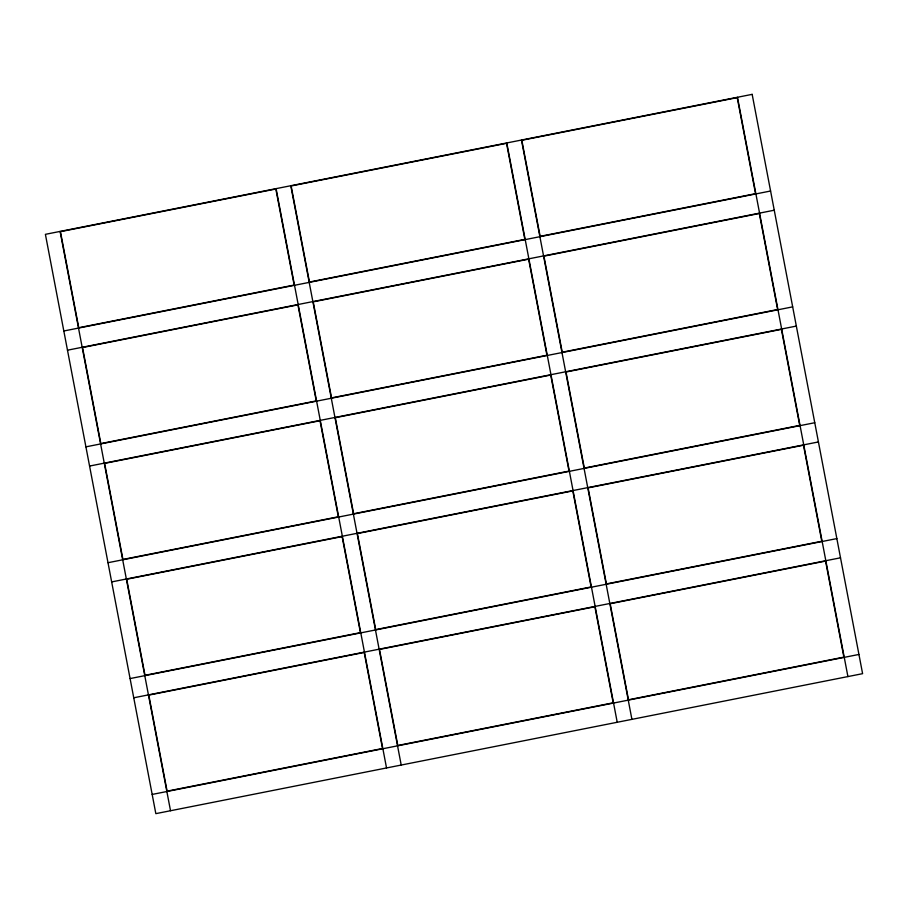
<?xml version="1.0" encoding="UTF-8"?>
<svg xmlns="http://www.w3.org/2000/svg" width="908" height="908" viewBox="0 0 908 908"><rect width="100%" height="100%" fill="white"/><g stroke="black" fill="none" stroke-linecap="round" stroke-linejoin="round"><path stroke-width="1.36" d="M63.821 330.989L770.586 191.009M67.487 350.193L774.252 210.213M85.908 446.849L792.673 306.87M89.574 466.054L796.339 326.086M107.995 562.71L814.76 422.731M111.661 581.915L818.426 441.946M130.094 678.571L836.847 538.592M133.748 697.787L840.513 557.807M152.181 794.432L858.934 654.452M737.478 97.27L847.913 676.574M521.464 140.048L631.911 719.352M506.789 142.953L617.224 722.269M290.776 185.731L401.211 765.047M276.089 188.648L386.536 767.952M60.087 231.427L170.522 810.731M752.165 94.353L45.4 234.332L155.836 813.647L862.6 673.668L752.165 94.353M275.839 189L60.45 231.665L78.758 327.72L294.158 285.055L275.839 189M506.539 143.316L291.139 185.97L309.458 282.025L524.847 239.371L506.539 143.316M737.228 97.621L521.828 140.286L540.146 236.341L755.535 193.676L737.228 97.621M297.926 304.861L82.537 347.526L100.845 443.581L316.245 400.916L297.926 304.861M528.626 259.177L313.226 301.842L331.545 397.886L546.934 355.232L528.626 259.177M759.315 213.493L543.926 256.147L562.234 352.202L777.623 309.537L759.315 213.493M320.013 420.733L104.624 463.386L122.932 559.442L338.332 516.777L320.013 420.733M550.713 375.038L335.313 417.703L353.632 513.746L569.021 471.093L550.713 375.038M781.402 329.354L566.013 372.008L584.321 468.063L799.71 425.398L781.402 329.354M342.112 536.594L126.711 579.247L145.019 675.302L360.419 632.638L342.112 536.594M572.8 490.899L357.4 533.563L375.719 629.607L591.108 586.954L572.8 490.899M803.489 445.215L588.1 487.868L606.408 583.923L821.797 541.259L803.489 445.215M364.199 652.455L148.798 695.108L167.106 791.163L382.506 748.51L364.199 652.455M594.888 606.76L379.487 649.424L397.806 745.479L613.195 702.815L594.888 606.76M825.576 561.076L610.187 603.729L628.495 699.784L843.884 657.131L825.576 561.076"/></g></svg>
